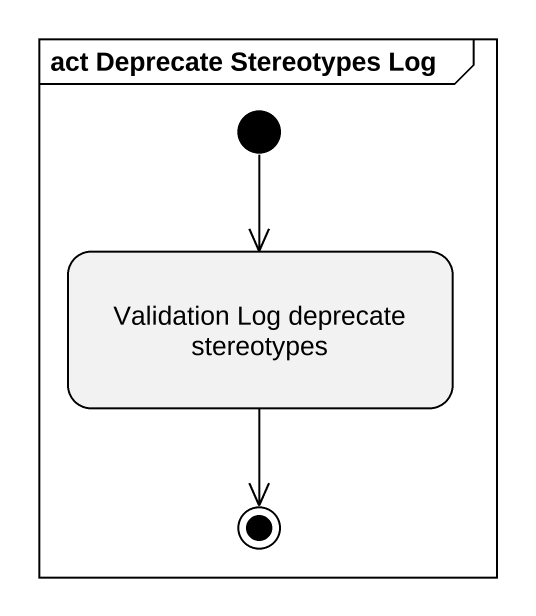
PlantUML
@startuml
mainframe act Deprecate Stereotypes Log
hide empty description
state "Validation Log deprecate stereotypes" as Validation_Log_deprecate
[*] --> Validation_Log_deprecate
Validation_Log_deprecate --> [*]
@enduml
